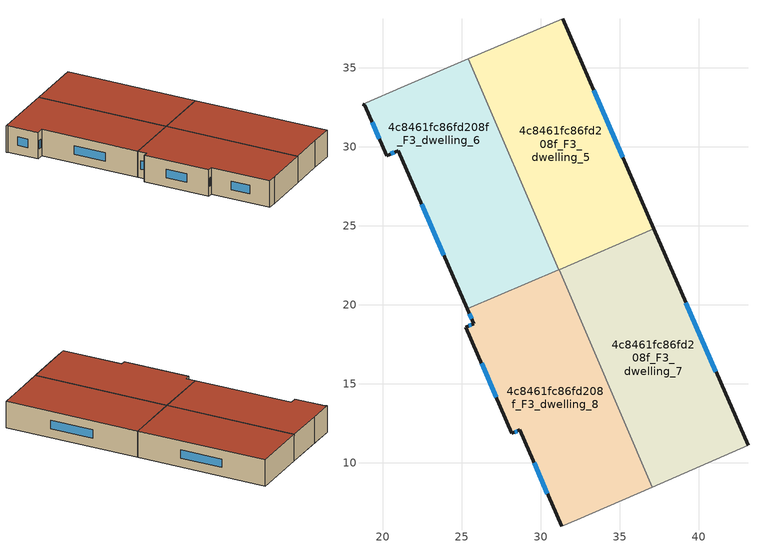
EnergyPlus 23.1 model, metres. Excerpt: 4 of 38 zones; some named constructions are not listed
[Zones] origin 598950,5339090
4c8461fc86fd208f_F3_dwelling_5
 floor to 4c8461fc86fd208f_F2_dwelling_5 (EU_floor_Construction): 31.37,38.12 37.16,24.81 31.12,22.23 25.41,35.57 z9
 wall outside (EU_wall_Construction): 37.16,24.81 31.37,38.12 z9:12
 wall to 4c8461fc86fd208f_F3_dwelling_3 (EU_wall_Construction): 31.37,38.12 25.41,35.57 z9:12
 wall to 4c8461fc86fd208f_F3_dwelling_6 (EU_wall_Construction): 25.41,35.57 31.12,22.23 z9:12
 wall to 4c8461fc86fd208f_F3_dwelling_7 (EU_wall_Construction): 31.15,22.24 37.16,24.81 z9:12
 wall to 4c8461fc86fd208f_F3_dwelling_8 (EU_wall_Construction): 31.12,22.23 31.15,22.24 z9:12
 window (EU_Window_Construction): 35.19,29.34 33.34,33.59 z10.02:10.98
 roof outside (EU_roof_Construction): 37.16,24.81 31.37,38.12 25.41,35.57 31.12,22.23 z12
4c8461fc86fd208f_F3_dwelling_6
 floor to 4c8461fc86fd208f_F2_dwelling_6 (EU_floor_Construction): 25.41,35.57 31.12,22.23 25.34,19.75 20.99,29.76 20.25,29.44 18.86,32.64 18.71,32.7 z9
 wall outside (EU_wall_Construction): 18.71,32.7 18.86,32.64 20.25,29.44 20.99,29.76 25.34,19.75 z9:12
 wall to 4c8461fc86fd208f_F3_dwelling_4 (EU_wall_Construction): 21.35,33.83 18.71,32.7 z9:12
 wall to 4c8461fc86fd208f_F3_dwelling_8 (EU_wall_Construction): 25.34,19.75 31.12,22.23 z9:12
 wall to 4c8461fc86fd208f_F3_dwelling_3 (EU_wall_Construction): 25.41,35.57 21.36,33.83 z9:12
 window (EU_Window_Construction): 22.47,26.36 23.86,23.16 / 20.5,29.55 20.74,29.66 / 19.33,31.55 19.78,30.53 z10.02:10.98
 roof outside (EU_roof_Construction): 31.12,22.23 25.41,35.57 18.71,32.7 18.86,32.64 20.25,29.44 20.99,29.76 25.34,19.75 z12
4c8461fc86fd208f_F3_dwelling_7
 floor to 4c8461fc86fd208f_F2_dwelling_7 (EU_floor_Construction): 37.16,24.81 43.11,11.1 40.6,10.02 37.05,8.47 31.15,22.24 z9
 wall outside (EU_wall_Construction): 43.11,11.1 37.16,24.81 z9:12
 wall adiabatic (EU_wall_Construction): 37.05,8.47 40.6,10.02 43.11,11.1 z9:12
 wall to 4c8461fc86fd208f_F3_dwelling_8 (EU_wall_Construction): 31.15,22.24 37.05,8.47 z9:12
 window (EU_Window_Construction): 41.09,15.77 39.18,20.15 z10.02:10.98
 roof outside (EU_roof_Construction): 43.11,11.1 37.16,24.81 31.15,22.24 37.05,8.47 40.6,10.02 z12
4c8461fc86fd208f_F3_dwelling_8
 floor to 4c8461fc86fd208f_F2_dwelling_8 (EU_floor_Construction): 31.15,22.24 37.05,8.47 32.3,6.39 31.32,5.98 28.67,12.09 28.17,11.87 25.26,18.59 25.75,18.81 25.34,19.75 z9
 wall outside (EU_wall_Construction): 25.34,19.75 25.75,18.81 25.26,18.59 28.17,11.87 28.67,12.09 31.32,5.98 z9:12
 wall adiabatic (EU_wall_Construction): 31.32,5.98 32.3,6.39 37.05,8.47 z9:12
 window (EU_Window_Construction): 26.25,16.3 27.18,14.16 / 25.58,18.73 25.42,18.66 / 25.48,19.43 25.61,19.13 / 29.57,10.01 30.42,8.06 / 28.34,11.95 28.5,12.02 z10.02:10.98
 roof outside (EU_roof_Construction): 37.05,8.47 31.15,22.24 25.34,19.75 25.75,18.81 25.26,18.59 28.17,11.87 28.67,12.09 31.32,5.98 32.3,6.39 z12
[SCHEDULE:FILE] Column Number=1; Rows to Skip at Top=0; Number of Hours of Data=8760; Column Separator=Comma; Interpolate to Timestep=No; Minutes per Item=60; Adjust Schedule for Daylight Savings=Yes
Name | File
EU_Step8_GainSchedule_4c8461fc86fd208f_F2_dwelling_0_f000 | ../../schedules/4c8461fc86fd208f/4c8461fc86fd208f_F2_dwelling_0_f000_gain.csv
EU_Step8_GainSchedule_4c8461fc86fd208f_F2_dwelling_1_f000 | ../../schedules/4c8461fc86fd208f/4c8461fc86fd208f_F2_dwelling_1_f000_gain.csv
EU_Step8_GainSchedule_4c8461fc86fd208f_F2_dwelling_2_f000 | ../../schedules/4c8461fc86fd208f/4c8461fc86fd208f_F2_dwelling_2_f000_gain.csv
EU_Step8_GainSchedule_4c8461fc86fd208f_F2_dwelling_3_f000 | ../../schedules/4c8461fc86fd208f/4c8461fc86fd208f_F2_dwelling_3_f000_gain.csv
EU_Step8_GainSchedule_4c8461fc86fd208f_F2_dwelling_4_f000 | ../../schedules/4c8461fc86fd208f/4c8461fc86fd208f_F2_dwelling_4_f000_gain.csv
EU_Step8_GainSchedule_4c8461fc86fd208f_F2_dwelling_5_f000 | ../../schedules/4c8461fc86fd208f/4c8461fc86fd208f_F2_dwelling_5_f000_gain.csv
EU_Step8_GainSchedule_4c8461fc86fd208f_F2_dwelling_6_f000 | ../../schedules/4c8461fc86fd208f/4c8461fc86fd208f_F2_dwelling_6_f000_gain.csv
EU_Step8_GainSchedule_4c8461fc86fd208f_F2_dwelling_7_f000 | ../../schedules/4c8461fc86fd208f/4c8461fc86fd208f_F2_dwelling_7_f000_gain.csv
EU_Step8_GainSchedule_4c8461fc86fd208f_F2_dwelling_8_f000 | ../../schedules/4c8461fc86fd208f/4c8461fc86fd208f_F2_dwelling_8_f000_gain.csv
